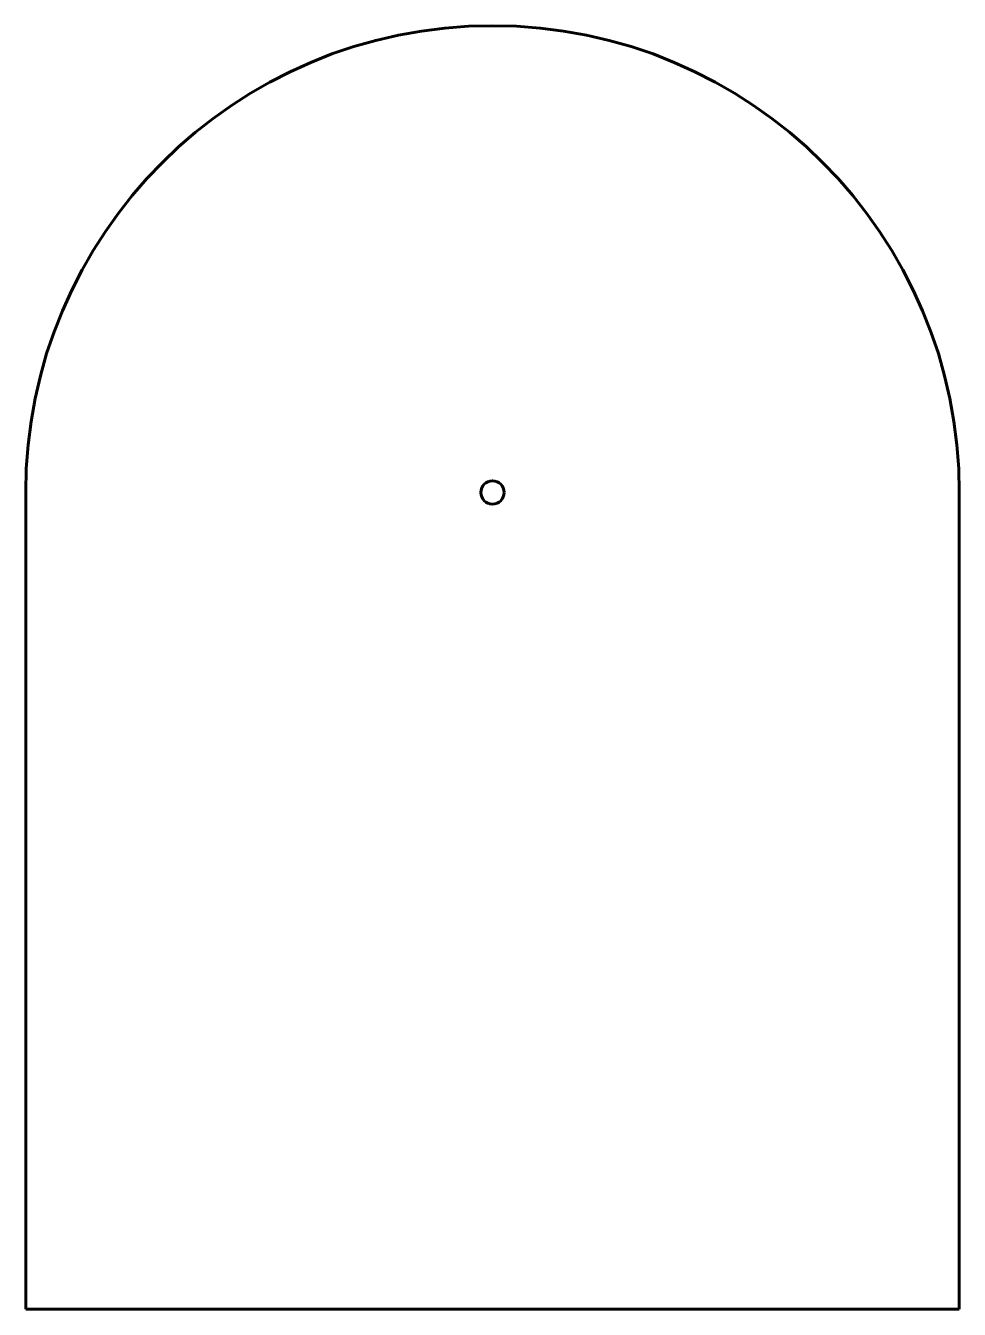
# Model space of a CAD drawing. Header units: millimetres. Extents: x 0 to 40, y 0 to 55.
import ezdxf

# ---------------------------------------------------------------- set-up
doc = ezdxf.new("R2010")
doc.units = ezdxf.units.MM
doc.linetypes.add('K5LT_BASIC', pattern=[0])

msp = doc.modelspace()

# ---------------------------------------------------------------- linework, layer by layer
at = {"color": 150, "linetype": 'K5LT_BASIC', "lineweight": 60, "true_color": 0x0080ff}
for p, q in [((0, 0), (0, 35)), ((40, 35), (40, 0)), ((40, 0), (0, 0))]:
    msp.add_line(p, q, dxfattribs=at)
msp.add_circle((20, 35), 0.5, dxfattribs=at)
msp.add_arc((20, 35), 20, 0, 180, dxfattribs=at)

doc.saveas('drawing.dxf')
